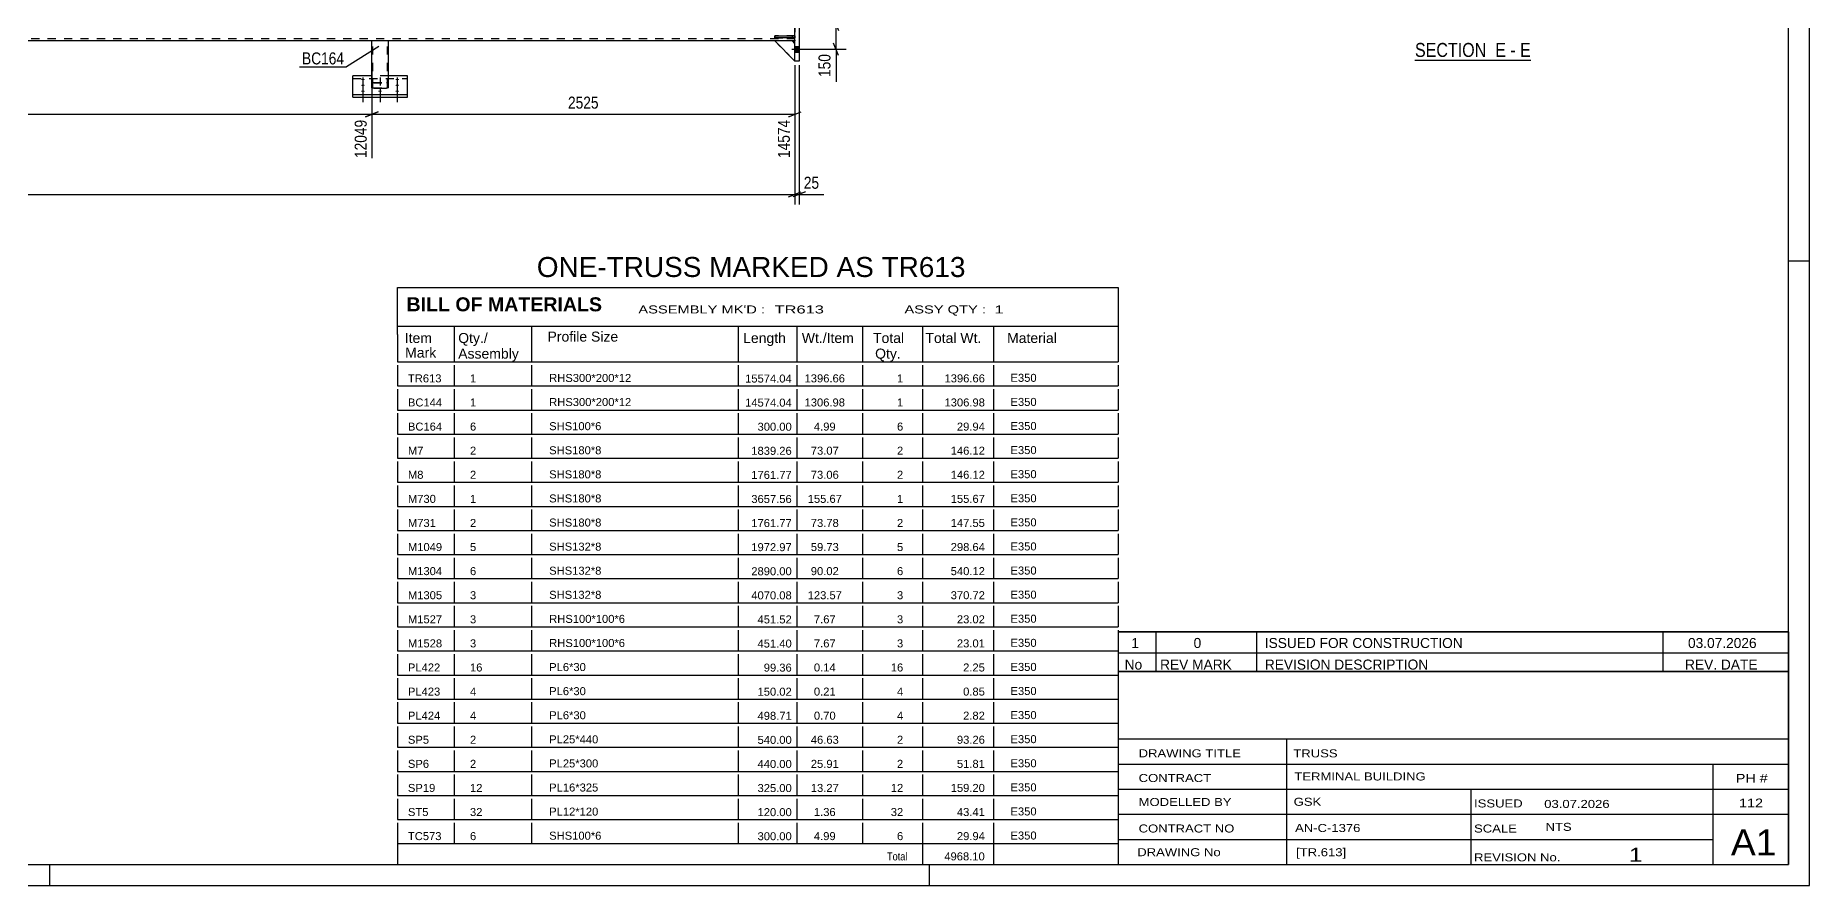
# Model space of a CAD drawing. Header units: millimetres. Extents: x -46 to 795, y -429 to 165.
# Drawn here: x 371.3 to 794.7, y -428.7 to -225.8 of the extents above; entities that cross this region are included whole.
import ezdxf

# ---------------------------------------------------------------- set-up
doc = ezdxf.new("R2010")
doc.units = ezdxf.units.MM
doc.linetypes.add('DXK_LINE_DOT2', pattern=[3.9198, 1.9599, -1.9599])
doc.styles.add('Arial', font='ARIAL.TTF', dxfattribs={"height": 0.2})
doc.styles.add('Arial Bold', font='ARIALBD.TTF', dxfattribs={"height": 0.2})
doc.styles.add('Arial Narrow', font='ARIALN.TTF', dxfattribs={"height": 0.2})

# ---------------------------------------------------------------- blocks, each defined once
blk = doc.blocks.new('Unknown-761550471-26121')
at = {"color": 7, "linetype": 'Continuous'}
for p, q in [((457.69, -285.99), (629.69, -285.99)), ((457.69, -297.24), (457.69, -285.99)), ((629.69, -285.99), (629.69, -297.24)), ((457.69, -295.24), (629.69, -295.24)), ((471.19, -295.24), (471.19, -303.74)), ((489.69, -295.24), (489.69, -303.74)), ((538.97, -295.24), (538.97, -303.74)), ((552.97, -295.24), (552.97, -303.74)), ((568.69, -295.24), (568.69, -303.74)), ((582.97, -295.24), (582.97, -303.74)), ((599.97, -295.24), (599.97, -303.74)), ((457.69, -297.24), (457.69, -302.24)), ((629.69, -297.24), (629.69, -303.74)), ((457.69, -302.24), (457.69, -303.74)), ((457.69, -303.74), (629.69, -303.74)), ((457.69, -304.51), (457.69, -309.49)), ((471.19, -304.51), (471.19, -309.49)), ((489.69, -304.51), (489.69, -309.49)), ((538.97, -304.51), (538.97, -309.49)), ((552.97, -304.51), (552.97, -309.49)), ((568.69, -304.51), (568.69, -309.49)), ((582.97, -304.51), (582.97, -309.49)), ((599.97, -304.51), (599.97, -309.49)), ((629.69, -304.51), (629.69, -309.49)), ((457.69, -309.49), (629.69, -309.49)), ((457.69, -310.26), (457.69, -315.24)), ((471.19, -310.26), (471.19, -315.24)), ((489.69, -310.26), (489.69, -315.24)), ((538.97, -310.26), (538.97, -315.24)), ((552.97, -310.26), (552.97, -315.24)), ((568.69, -310.26), (568.69, -315.24)), ((582.97, -310.26), (582.97, -315.24)), ((599.97, -310.26), (599.97, -315.24)), ((629.69, -310.26), (629.69, -315.24)), ((457.69, -315.24), (629.69, -315.24)), ((457.69, -316.01), (457.69, -320.99)), ((471.19, -316.01), (471.19, -320.99)), ((489.69, -316.01), (489.69, -320.99)), ((538.97, -316.01), (538.97, -320.99)), ((552.97, -316.01), (552.97, -320.99)), ((568.69, -316.01), (568.69, -320.99)), ((582.97, -316.01), (582.97, -320.99)), ((599.97, -316.01), (599.97, -320.99)), ((629.69, -316.01), (629.69, -320.99)), ((457.69, -320.99), (629.69, -320.99)), ((457.69, -321.76), (457.69, -326.74)), ((471.19, -321.76), (471.19, -326.74)), ((489.69, -321.76), (489.69, -326.74)), ((538.97, -321.76), (538.97, -326.74)), ((552.97, -321.76), (552.97, -326.74)), ((568.69, -321.76), (568.69, -326.74)), ((582.97, -321.76), (582.97, -326.74)), ((599.97, -321.76), (599.97, -326.74)), ((629.69, -321.76), (629.69, -326.74)), ((457.69, -326.74), (629.69, -326.74)), ((457.69, -327.51), (457.69, -332.49)), ((471.19, -327.51), (471.19, -332.49)), ((489.69, -327.51), (489.69, -332.49)), ((538.97, -327.51), (538.97, -332.49)), ((552.97, -327.51), (552.97, -332.49)), ((568.69, -327.51), (568.69, -332.49)), ((582.97, -327.51), (582.97, -332.49)), ((599.97, -327.51), (599.97, -332.49)), ((629.69, -327.51), (629.69, -332.49)), ((457.69, -332.49), (629.69, -332.49)), ((457.69, -333.26), (457.69, -338.24)), ((471.19, -333.26), (471.19, -338.24)), ((489.69, -333.26), (489.69, -338.24)), ((538.97, -333.26), (538.97, -338.24)), ((552.97, -333.26), (552.97, -338.24)), ((568.69, -333.26), (568.69, -338.24)), ((582.97, -333.26), (582.97, -338.24)), ((599.97, -333.26), (599.97, -338.24)), ((629.69, -333.26), (629.69, -338.24)), ((457.69, -338.24), (629.69, -338.24)), ((457.69, -339.01), (457.69, -343.99)), ((471.19, -339.01), (471.19, -343.99)), ((489.69, -339.01), (489.69, -343.99)), ((538.97, -339.01), (538.97, -343.99)), ((552.97, -339.01), (552.97, -343.99)), ((568.69, -339.01), (568.69, -343.99)), ((582.97, -339.01), (582.97, -343.99)), ((599.97, -339.01), (599.97, -343.99)), ((629.69, -339.01), (629.69, -343.99)), ((457.69, -343.99), (629.69, -343.99)), ((457.69, -344.76), (457.69, -349.74)), ((471.19, -344.76), (471.19, -349.74)), ((489.69, -344.76), (489.69, -349.74)), ((538.97, -344.76), (538.97, -349.74)), ((552.97, -344.76), (552.97, -349.74)), ((568.69, -344.76), (568.69, -349.74)), ((582.97, -344.76), (582.97, -349.74)), ((599.97, -344.76), (599.97, -349.74)), ((629.69, -344.76), (629.69, -349.74)), ((457.69, -349.74), (629.69, -349.74)), ((457.69, -350.51), (457.69, -355.49)), ((471.19, -350.51), (471.19, -355.49)), ((489.69, -350.51), (489.69, -355.49)), ((538.97, -350.51), (538.97, -355.49)), ((552.97, -350.51), (552.97, -355.49)), ((568.69, -350.51), (568.69, -355.49)), ((582.97, -350.51), (582.97, -355.49)), ((599.97, -350.51), (599.97, -355.49)), ((629.69, -350.51), (629.69, -355.49)), ((457.69, -355.49), (629.69, -355.49)), ((457.69, -356.26), (457.69, -361.24)), ((471.19, -356.26), (471.19, -361.24)), ((489.69, -356.26), (489.69, -361.24)), ((538.97, -356.26), (538.97, -361.24)), ((552.97, -356.26), (552.97, -361.24)), ((568.69, -356.26), (568.69, -361.24)), ((582.97, -356.26), (582.97, -361.24)), ((599.97, -356.26), (599.97, -361.24)), ((629.69, -356.26), (629.69, -361.24)), ((457.69, -361.24), (629.69, -361.24)), ((457.69, -362.01), (457.69, -366.99)), ((471.19, -362.01), (471.19, -366.99)), ((489.69, -362.01), (489.69, -366.99)), ((538.97, -362.01), (538.97, -366.99)), ((552.97, -362.01), (552.97, -366.99)), ((568.69, -362.01), (568.69, -366.99)), ((582.97, -362.01), (582.97, -366.99)), ((599.97, -362.01), (599.97, -366.99)), ((629.69, -362.01), (629.69, -366.99)), ((457.69, -366.99), (629.69, -366.99)), ((457.69, -367.76), (457.69, -372.74)), ((471.19, -367.76), (471.19, -372.74)), ((489.69, -367.76), (489.69, -372.74)), ((538.97, -367.76), (538.97, -372.74)), ((552.97, -367.76), (552.97, -372.74)), ((568.69, -367.76), (568.69, -372.74)), ((582.97, -367.76), (582.97, -372.74)), ((599.97, -367.76), (599.97, -372.74)), ((629.69, -367.76), (629.69, -372.74)), ((457.69, -372.74), (629.69, -372.74)), ((457.69, -373.51), (457.69, -378.49)), ((471.19, -373.51), (471.19, -378.49)), ((489.69, -373.51), (489.69, -378.49)), ((538.97, -373.51), (538.97, -378.49)), ((552.97, -373.51), (552.97, -378.49)), ((568.69, -373.51), (568.69, -378.49)), ((582.97, -373.51), (582.97, -378.49)), ((599.97, -373.51), (599.97, -378.49)), ((629.69, -373.51), (629.69, -378.49)), ((457.69, -378.49), (629.69, -378.49)), ((457.69, -379.26), (457.69, -384.24)), ((471.19, -379.26), (471.19, -384.24)), ((489.69, -379.26), (489.69, -384.24)), ((538.97, -379.26), (538.97, -384.24)), ((552.97, -379.26), (552.97, -384.24)), ((568.69, -379.26), (568.69, -384.24)), ((582.97, -379.26), (582.97, -384.24)), ((599.97, -379.26), (599.97, -384.24)), ((629.69, -379.26), (629.69, -384.24)), ((457.69, -384.24), (629.69, -384.24)), ((457.69, -385.01), (457.69, -389.99)), ((471.19, -385.01), (471.19, -389.99)), ((489.69, -385.01), (489.69, -389.99)), ((538.97, -385.01), (538.97, -389.99)), ((552.97, -385.01), (552.97, -389.99)), ((568.69, -385.01), (568.69, -389.99)), ((582.97, -385.01), (582.97, -389.99)), ((599.97, -385.01), (599.97, -389.99)), ((629.69, -385.01), (629.69, -389.99)), ((457.69, -389.99), (629.69, -389.99)), ((457.69, -390.76), (457.69, -395.74)), ((471.19, -390.76), (471.19, -395.74)), ((489.69, -390.76), (489.69, -395.74)), ((538.97, -390.76), (538.97, -395.74)), ((552.97, -390.76), (552.97, -395.74)), ((568.69, -390.76), (568.69, -395.74)), ((582.97, -390.76), (582.97, -395.74)), ((599.97, -390.76), (599.97, -395.74)), ((629.69, -390.76), (629.69, -395.74)), ((457.69, -395.74), (629.69, -395.74)), ((457.69, -396.51), (457.69, -401.49)), ((471.19, -396.51), (471.19, -401.49)), ((489.69, -396.51), (489.69, -401.49)), ((538.97, -396.51), (538.97, -401.49)), ((552.97, -396.51), (552.97, -401.49)), ((568.69, -396.51), (568.69, -401.49)), ((582.97, -396.51), (582.97, -401.49)), ((599.97, -396.51), (599.97, -401.49)), ((629.69, -396.51), (629.69, -401.49)), ((457.69, -401.49), (629.69, -401.49)), ((457.69, -402.26), (457.69, -407.24)), ((471.19, -402.26), (471.19, -407.24)), ((489.69, -402.26), (489.69, -407.24)), ((538.97, -402.26), (538.97, -407.24)), ((552.97, -402.26), (552.97, -407.24)), ((568.69, -402.26), (568.69, -407.24)), ((582.97, -402.26), (582.97, -407.24)), ((599.97, -402.26), (599.97, -407.24)), ((629.69, -402.26), (629.69, -407.24)), ((457.69, -407.24), (629.69, -407.24)), ((457.69, -408.01), (457.69, -412.99)), ((471.19, -408.01), (471.19, -412.99)), ((489.69, -408.01), (489.69, -412.99)), ((538.97, -408.01), (538.97, -412.99)), ((552.97, -408.01), (552.97, -412.99)), ((568.69, -408.01), (568.69, -412.99)), ((582.97, -408.01), (582.97, -412.99)), ((599.97, -408.01), (599.97, -412.99)), ((629.69, -408.01), (629.69, -412.99)), ((457.69, -412.99), (629.69, -412.99)), ((457.69, -413.76), (457.69, -418.74)), ((471.19, -413.76), (471.19, -418.74)), ((489.69, -413.76), (489.69, -418.74)), ((538.97, -413.76), (538.97, -418.74)), ((552.97, -413.76), (552.97, -418.74)), ((568.69, -413.76), (568.69, -418.74)), ((582.97, -413.76), (582.97, -418.74)), ((599.97, -413.76), (599.97, -418.74)), ((629.69, -413.76), (629.69, -418.74)), ((457.69, -418.74), (629.69, -418.74)), ((457.69, -418.74), (629.69, -418.74)), ((457.69, -418.74), (457.69, -423.74)), ((582.97, -418.74), (582.97, -423.74)), ((599.97, -418.74), (599.97, -423.74)), ((629.69, -418.74), (629.69, -423.74)), ((457.69, -423.74), (629.69, -423.74))]:
    blk.add_line(p, q, dxfattribs=at)
at = {"color": 7}
for s, height, style, p in [('BILL OF MATERIALS', 3.3405, 'Arial Bold', (459.85, -291.68)), ('Mark', 2.388, 'Arial', (459.53, -302.74)), ('Profile Size', 2.3877, 'Arial', (493.51, -298.91))]:
    blk.add_text(s, height=height, dxfattribs=dict(at, style=style)).set_placement(p)
at = {"color": 7, "linetype": 'Continuous', "style": 'Arial Narrow'}
for s, height, width, p in [("ASSEMBLY MK'D :", 1.9089, 1.6, (515.19, -292.19)), ('TR613', 1.909, 1.794707, (547.69, -292.19)), ('ASSY QTY :', 1.909, 1.6, (578.69, -292.19)), ('1', 1.91, 1.794707, (600.19, -292.19))]:
    blk.add_text(s, height=height, dxfattribs=dict(at, width=width)).set_placement(p)
at = {"color": 7, "linetype": 'Continuous'}
for s, height, style, p in [('Item', 2.388, 'Arial', (459.44, -299.24)), ('Assembly', 2.388, 'Arial', (472.19, -302.97)), ('Qty./', 2.388, 'Arial', (472.19, -299.24)), ('Length', 2.388, 'Arial', (540.19, -299.24)), ('Wt./Item', 2.388, 'Arial', (554.19, -299.24)), ('Total', 2.388, 'Arial', (571.19, -299.24)), ('Qty.', 2.388, 'Arial', (571.69, -302.97)), ('Total Wt.', 2.388, 'Arial', (583.69, -299.24)), ('Material', 2.388, 'Arial', (603.19, -299.24)), ('TR613', 1.91, 'Arial', (460.19, -308.64)), ('1', 1.91, 'Arial', (475, -308.64)), ('RHS300*200*12', 1.9102, 'Arial', (493.9, -308.54)), ('15574.04', 1.91, 'Arial', (540.66, -308.68)), ('1396.66', 1.91, 'Arial', (554.85, -308.64)), ('1', 1.91, 'Arial', (576.91, -308.64)), ('1396.66', 1.91, 'Arial', (588.25, -308.64)), ('E350', 1.91, 'Arial', (604, -308.51)), ('BC144', 1.91, 'Arial', (460.19, -314.39)), ('1', 1.91, 'Arial', (475, -314.39)), ('RHS300*200*12', 1.9102, 'Arial', (493.9, -314.29)), ('14574.04', 1.91, 'Arial', (540.66, -314.43)), ('1306.98', 1.91, 'Arial', (554.85, -314.39)), ('1', 1.91, 'Arial', (576.91, -314.39)), ('1306.98', 1.91, 'Arial', (588.25, -314.39)), ('E350', 1.91, 'Arial', (604, -314.26)), ('BC164', 1.91, 'Arial', (460.19, -320.15)), ('6', 1.91, 'Arial', (475, -320.15)), ('SHS100*6', 1.91, 'Arial', (493.9, -320.05)), ('300.00', 1.91, 'Arial', (543.63, -320.18)), ('4.99', 1.91, 'Arial', (557.08, -320.15)), ('6', 1.91, 'Arial', (576.91, -320.15)), ('29.94', 1.91, 'Arial', (591.21, -320.15)), ('E350', 1.91, 'Arial', (604, -320.01)), ('M7', 1.91, 'Arial', (460.19, -325.9)), ('2', 1.91, 'Arial', (475, -325.9)), ('SHS180*8', 1.91, 'Arial', (493.9, -325.8)), ('1839.26', 1.91, 'Arial', (542.14, -325.93)), ('73.07', 1.91, 'Arial', (556.34, -325.9)), ('2', 1.91, 'Arial', (576.91, -325.9)), ('146.12', 1.91, 'Arial', (589.73, -325.9)), ('E350', 1.91, 'Arial', (604, -325.76)), ('M8', 1.91, 'Arial', (460.19, -331.65)), ('2', 1.91, 'Arial', (475, -331.65)), ('SHS180*8', 1.91, 'Arial', (493.9, -331.55)), ('1761.77', 1.91, 'Arial', (542.14, -331.68)), ('73.06', 1.91, 'Arial', (556.34, -331.65)), ('2', 1.91, 'Arial', (576.91, -331.65)), ('146.12', 1.91, 'Arial', (589.73, -331.65)), ('E350', 1.91, 'Arial', (604, -331.51)), ('M730', 1.91, 'Arial', (460.19, -337.4)), ('1', 1.91, 'Arial', (475, -337.4)), ('SHS180*8', 1.91, 'Arial', (493.9, -337.3)), ('3657.56', 1.91, 'Arial', (542.14, -337.43)), ('155.67', 1.91, 'Arial', (555.6, -337.4)), ('1', 1.91, 'Arial', (576.91, -337.4)), ('155.67', 1.91, 'Arial', (589.73, -337.4)), ('E350', 1.91, 'Arial', (604, -337.26)), ('M731', 1.91, 'Arial', (460.19, -343.15)), ('2', 1.91, 'Arial', (475, -343.15)), ('SHS180*8', 1.91, 'Arial', (493.9, -343.05)), ('1761.77', 1.91, 'Arial', (542.14, -343.18)), ('73.78', 1.91, 'Arial', (556.34, -343.15)), ('2', 1.91, 'Arial', (576.91, -343.15)), ('147.55', 1.91, 'Arial', (589.73, -343.15)), ('E350', 1.91, 'Arial', (604, -343.01)), ('M1049', 1.91, 'Arial', (460.19, -348.9)), ('5', 1.91, 'Arial', (475, -348.9)), ('SHS132*8', 1.91, 'Arial', (493.9, -348.8)), ('1972.97', 1.91, 'Arial', (542.14, -348.93)), ('59.73', 1.91, 'Arial', (556.34, -348.9)), ('5', 1.91, 'Arial', (576.91, -348.9)), ('298.64', 1.91, 'Arial', (589.73, -348.9)), ('E350', 1.91, 'Arial', (604, -348.76)), ('M1304', 1.91, 'Arial', (460.19, -354.65)), ('6', 1.91, 'Arial', (475, -354.65)), ('SHS132*8', 1.91, 'Arial', (493.9, -354.55)), ('2890.00', 1.91, 'Arial', (542.14, -354.68)), ('90.02', 1.91, 'Arial', (556.34, -354.65)), ('6', 1.91, 'Arial', (576.91, -354.65)), ('540.12', 1.91, 'Arial', (589.73, -354.65)), ('E350', 1.91, 'Arial', (604, -354.51)), ('M1305', 1.91, 'Arial', (460.19, -360.4)), ('3', 1.91, 'Arial', (475, -360.4)), ('SHS132*8', 1.91, 'Arial', (493.9, -360.3)), ('4070.08', 1.91, 'Arial', (542.14, -360.43)), ('123.57', 1.91, 'Arial', (555.6, -360.4)), ('3', 1.91, 'Arial', (576.91, -360.4)), ('370.72', 1.91, 'Arial', (589.73, -360.4)), ('E350', 1.91, 'Arial', (604, -360.26)), ('RHS100*100*6', 1.9102, 'Arial', (493.9, -366.05)), ('E350', 1.91, 'Arial', (604, -366.01)), ('M1527', 1.91, 'Arial', (460.19, -366.15)), ('3', 1.91, 'Arial', (475, -366.15)), ('451.52', 1.91, 'Arial', (543.63, -366.18)), ('7.67', 1.91, 'Arial', (557.08, -366.15)), ('3', 1.91, 'Arial', (576.91, -366.15)), ('23.02', 1.91, 'Arial', (591.21, -366.15)), ('M1528', 1.91, 'Arial', (460.19, -371.9)), ('3', 1.91, 'Arial', (475, -371.9)), ('RHS100*100*6', 1.9102, 'Arial', (493.9, -371.8)), ('451.40', 1.91, 'Arial', (543.63, -371.93)), ('7.67', 1.91, 'Arial', (557.08, -371.9)), ('3', 1.91, 'Arial', (576.91, -371.9)), ('23.01', 1.91, 'Arial', (591.21, -371.9)), ('E350', 1.91, 'Arial', (604, -371.76)), ('PL422', 1.91, 'Arial', (460.19, -377.65)), ('16', 1.91, 'Arial', (475, -377.65)), ('PL6*30', 1.91, 'Arial', (493.9, -377.55)), ('99.36', 1.91, 'Arial', (545.11, -377.68)), ('0.14', 1.91, 'Arial', (557.08, -377.65)), ('16', 1.91, 'Arial', (575.43, -377.65)), ('2.25', 1.91, 'Arial', (592.69, -377.65)), ('E350', 1.91, 'Arial', (604, -377.51)), ('PL423', 1.91, 'Arial', (460.19, -383.4)), ('4', 1.91, 'Arial', (475, -383.4)), ('PL6*30', 1.91, 'Arial', (493.9, -383.3)), ('150.02', 1.91, 'Arial', (543.63, -383.43)), ('0.21', 1.91, 'Arial', (557.08, -383.4)), ('4', 1.91, 'Arial', (576.91, -383.4)), ('0.85', 1.91, 'Arial', (592.69, -383.4)), ('E350', 1.91, 'Arial', (604, -383.26)), ('PL424', 1.91, 'Arial', (460.19, -389.15)), ('4', 1.91, 'Arial', (475, -389.15)), ('PL6*30', 1.91, 'Arial', (493.9, -389.05)), ('498.71', 1.91, 'Arial', (543.63, -389.18)), ('0.70', 1.91, 'Arial', (557.08, -389.15)), ('4', 1.91, 'Arial', (576.91, -389.15)), ('2.82', 1.91, 'Arial', (592.69, -389.15)), ('E350', 1.91, 'Arial', (604, -389.01)), ('SP5', 1.91, 'Arial', (460.19, -394.9)), ('2', 1.91, 'Arial', (475, -394.9)), ('PL25*440', 1.91, 'Arial', (493.9, -394.8)), ('540.00', 1.91, 'Arial', (543.63, -394.93)), ('46.63', 1.91, 'Arial', (556.34, -394.9)), ('2', 1.91, 'Arial', (576.91, -394.9)), ('93.26', 1.91, 'Arial', (591.21, -394.9)), ('E350', 1.91, 'Arial', (604, -394.76)), ('SP6', 1.91, 'Arial', (460.19, -400.65)), ('2', 1.91, 'Arial', (475, -400.65)), ('PL25*300', 1.91, 'Arial', (493.9, -400.55)), ('440.00', 1.91, 'Arial', (543.63, -400.68)), ('25.91', 1.91, 'Arial', (556.34, -400.65)), ('2', 1.91, 'Arial', (576.91, -400.65)), ('51.81', 1.91, 'Arial', (591.21, -400.65)), ('E350', 1.91, 'Arial', (604, -400.51)), ('SP19', 1.91, 'Arial', (460.19, -406.4)), ('12', 1.91, 'Arial', (475, -406.4)), ('PL16*325', 1.91, 'Arial', (493.9, -406.3)), ('325.00', 1.91, 'Arial', (543.63, -406.43)), ('13.27', 1.91, 'Arial', (556.34, -406.4)), ('12', 1.91, 'Arial', (575.43, -406.4)), ('159.20', 1.91, 'Arial', (589.73, -406.4)), ('E350', 1.91, 'Arial', (604, -406.26)), ('ST5', 1.91, 'Arial', (460.19, -412.15)), ('32', 1.91, 'Arial', (475, -412.15)), ('PL12*120', 1.91, 'Arial', (493.9, -412.05)), ('120.00', 1.91, 'Arial', (543.63, -412.18)), ('1.36', 1.91, 'Arial', (557.08, -412.15)), ('32', 1.91, 'Arial', (575.43, -412.15)), ('43.41', 1.91, 'Arial', (591.21, -412.15)), ('E350', 1.91, 'Arial', (604, -412.01)), ('TC573', 1.91, 'Arial', (460.19, -417.9)), ('6', 1.91, 'Arial', (475, -417.9)), ('SHS100*6', 1.91, 'Arial', (493.9, -417.8)), ('300.00', 1.91, 'Arial', (543.63, -417.93)), ('4.99', 1.91, 'Arial', (557.08, -417.9)), ('6', 1.91, 'Arial', (576.91, -417.9)), ('29.94', 1.91, 'Arial', (591.21, -417.9)), ('E350', 1.91, 'Arial', (604, -417.76)), ('Total', 1.909, 'Arial Narrow', (574.53, -422.74)), ('4968.10', 1.91, 'Arial', (588.21, -422.74))]:
    blk.add_text(s, height=height, dxfattribs=dict(at, style=style)).set_placement(p)
blk = doc.blocks.new('Unknown-761550471-1135')
at = {"color": 5, "linetype": 'Continuous'}
for p, q in [((794.69, -428.74), (794.69, 165.26)), ((789.69, -423.74), (789.69, 160.26)), ((794.69, -279.74), (789.69, -279.74)), ((-41.31, -423.74), (789.69, -423.74)), ((374.69, -428.74), (374.69, -423.74)), ((584.69, -428.74), (584.69, -423.74)), ((-46.31, -428.74), (794.69, -428.74))]:
    blk.add_line(p, q, dxfattribs=at)
blk = doc.blocks.new('Unknown-761550471-26122')
at = {"color": 2, "linetype": 'Continuous'}
blk.add_line((483.69, -285.99), (601.19, -285.99), dxfattribs=at)
at = {"color": 7, "style": 'Arial'}
blk.add_text('ONE-TRUSS MARKED AS TR613', height=4.7754, dxfattribs=at).set_placement((490.95, -283.49))
blk = doc.blocks.new('Unknown-761550471-26123')
at = {"color": 7, "linetype": 'Continuous'}
for p, q in [((629.69, -377.69), (629.69, -423.74)), ((629.69, -377.69), (789.69, -377.69)), ((789.69, -377.74), (789.69, -423.74)), ((629.69, -393.74), (789.69, -393.74)), ((669.83, -393.74), (669.83, -423.74)), ((629.69, -399.74), (789.69, -399.74)), ((771.69, -423.69), (771.69, -399.69)), ((629.69, -405.74), (789.69, -405.74)), ((713.83, -405.74), (713.83, -423.74)), ((629.69, -411.74), (789.69, -411.74)), ((629.69, -417.74), (771.69, -417.74)), ((629.69, -423.74), (789.69, -423.74))]:
    blk.add_line(p, q, dxfattribs=at)
at = {"color": 7, "style": 'Arial Narrow'}
for s, height, width, p in [('DRAWING TITLE', 1.9089, 1.425378, (634.58, -398.13)), ('TRUSS ', 1.909, 1.425378, (671.5, -398.15)), ('CONTRACT', 1.909, 1.425378, (634.58, -404.03)), ('TERMINAL BUILDING', 1.9089, 1.425378, (671.75, -403.66)), ('MODELLED BY', 1.9089, 1.425378, (634.58, -409.76)), ('GSK', 1.909, 1.425378, (671.58, -409.7)), ('ISSUED', 1.909, 1.425378, (714.63, -410.1)), ('03.07.2026', 1.909, 1.425378, (731.38, -410.22)), ('CONTRACT NO', 1.9089, 1.425378, (634.58, -416.08)), ('AN-C-1376', 1.909, 1.425378, (671.92, -415.96)), ('SCALE', 1.909, 1.425378, (714.63, -416.09)), ('A1', 6.204, 1.25, (775.93, -421.54)), ('DRAWING No', 1.909, 1.425378, (634.25, -421.74)), ('[TR.613]', 1.909, 1.425378, (672.16, -421.75)), ('REVISION No.', 1.9089, 1.425378, (714.63, -422.97)), ('1', 3.34, 1.5, (751.61, -423.06))]:
    blk.add_text(s, height=height, dxfattribs=dict(at, width=width)).set_placement(p)
at = {"color": 7, "linetype": 'Continuous', "style": 'Arial Narrow'}
for s, height, width, p in [('PH #', 2.1, 1.42538, (777.09, -404.19)), ('112', 2.1, 1.42538, (777.88, -410.09)), ('NTS', 1.909, 1.425378, (731.69, -415.69))]:
    blk.add_text(s, height=height, dxfattribs=dict(at, width=width)).set_placement(p)
blk = doc.blocks.new('Unknown-761550471-26124')
at = {"color": 7, "linetype": 'Continuous'}
for p, q in [((629.69, -368.19), (789.69, -368.19)), ((789.69, -368.19), (629.69, -368.19)), ((629.69, -368.19), (629.69, -373.19)), ((638.69, -368.19), (638.69, -373.19)), ((662.69, -368.19), (662.69, -373.19)), ((759.69, -368.19), (759.69, -373.19)), ((789.69, -368.19), (789.69, -373.19)), ((629.69, -373.19), (789.69, -373.19)), ((629.69, -373.19), (629.69, -377.69)), ((629.69, -373.19), (789.69, -373.19)), ((638.69, -373.19), (638.69, -377.69)), ((662.69, -373.19), (662.69, -377.69)), ((759.69, -373.19), (759.69, -377.69)), ((789.69, -373.19), (789.69, -377.69)), ((789.69, -377.69), (629.69, -377.69))]:
    blk.add_line(p, q, dxfattribs=at)
at = {"color": 7, "linetype": 'Continuous', "style": 'Arial Narrow'}
for s, height, width, p in [('1', 2.39, 1.196471, (632.85, -372.04)), ('0', 2.39, 1.196471, (647.7, -372.04)), ('ISSUED FOR CONSTRUCTION', 2.3861, 1.196471, (664.69, -372.04)), ('03.07.2026', 2.386, 1.196471, (765.69, -372.04)), ('No', 2.386, 1.2, (631.24, -377.19)), ('REV MARK', 2.386, 1.2, (639.69, -377.19)), ('REVISION DESCRIPTION', 2.3861, 1.2, (664.69, -377.19)), ('REV. DATE', 2.386, 1.2, (764.98, -377.19))]:
    blk.add_text(s, height=height, dxfattribs=dict(at, width=width)).set_placement(p)
blk = doc.blocks.new('Unknown-761550471-15 - 3190')
at = {"color": 6, "linetype": 'Continuous'}
blk.add_line((700.53, -231.71), (728.17, -231.71), dxfattribs=at)
at = {"color": 0, "linetype": 'Continuous'}
blk.add_wipeout([(718.64, -230.96), (718.64, -227.46), (700.53, -227.46), (700.53, -230.96)], dxfattribs=at)
at = {"color": 7, "linetype": 'Continuous', "style": 'Arial Narrow'}
blk.add_text('SECTION ', height=3.34, dxfattribs=at).set_placement((700.53, -230.96))
at = {"color": 0, "linetype": 'Continuous'}
blk.add_wipeout([(722.24, -230.96), (722.24, -227.46), (719.69, -227.46), (719.69, -230.96)], dxfattribs=at)
blk.add_wipeout([(724.57, -230.96), (724.57, -227.46), (723.29, -227.46), (723.29, -230.96)], dxfattribs=at)
at = {"color": 7, "linetype": 'Continuous', "style": 'Arial Narrow'}
blk.add_text('E', height=3.34, dxfattribs=at).set_placement((719.69, -230.96))
at = {"color": 0, "linetype": 'Continuous'}
blk.add_wipeout([(728.17, -230.96), (728.17, -227.46), (725.62, -227.46), (725.62, -230.96)], dxfattribs=at)
at = {"color": 7, "linetype": 'Continuous', "style": 'Arial Narrow'}
for s, p in [('E', (725.62, -230.96)), ('-', (723.29, -230.96))]:
    blk.add_text(s, height=3.34, dxfattribs=at).set_placement(p)
blk = doc.blocks.new('Part-761550471-7079 - 7013')
at = {"color": 7, "linetype": 'DXK_LINE_DOT2'}
for p, q in [((552.54, -219.14), (552.54, -227.14)), ((552.54, -226.66), (12.9, -226.66)), ((551.94, -227.14), (547.74, -227.14))]:
    blk.add_line(p, q, dxfattribs=at)
at = {"color": 2, "linetype": 'Continuous'}
for p, q in [((547.74, -227.14), (12.9, -227.14)), ((552.54, -227.14), (551.94, -227.14))]:
    blk.add_line(p, q, dxfattribs=at)
blk = doc.blocks.new('Part-761550471-7025 - 7013')
at = {"color": 2, "linetype": 'Continuous'}
for p, q in [((552.54, -231.94), (552.54, -214.34)), ((552.54, -214.34), (553.54, -214.34)), ((553.54, -214.34), (553.54, -231.94)), ((553.54, -231.94), (552.54, -231.94))]:
    blk.add_line(p, q, dxfattribs=at)
blk = doc.blocks.new('Bolt-761550471-7019 - 7013')
at = {"linetype": 'Continuous'}
for points in [[(553.54, -217.8), (553.54, -216.48), (552.54, -216.48), (552.54, -217.8)], [(553.54, -217.8), (553.54, -216.48), (552.54, -216.48), (552.54, -217.8)], [(553.54, -217.8), (553.54, -216.48), (552.54, -216.48), (552.54, -217.8)], [(553.54, -217.8), (553.54, -216.48), (552.54, -216.48), (552.54, -217.8)], [(553.54, -223.8), (553.54, -222.48), (552.54, -222.48), (552.54, -223.8)], [(553.54, -223.8), (553.54, -222.48), (552.54, -222.48), (552.54, -223.8)], [(553.54, -229.8), (553.54, -228.48), (552.54, -228.48), (552.54, -229.8)], [(553.54, -229.8), (553.54, -228.48), (552.54, -228.48), (552.54, -229.8)], [(553.54, -229.8), (553.54, -228.48), (552.54, -228.48), (552.54, -229.8)], [(553.54, -229.8), (553.54, -228.48), (552.54, -228.48), (552.54, -229.8)]]:
    blk.add_hatch(color=1, dxfattribs=at).paths.add_polyline_path(points)
at = {"color": 1, "linetype": 'Continuous'}
for p, q in [((551.78, -217.14), (556.54, -217.14)), ((551.78, -217.14), (556.54, -217.14)), ((551.78, -217.14), (556.54, -217.14)), ((551.78, -217.14), (556.54, -217.14)), ((552.54, -216.48), (553.54, -216.48)), ((552.54, -216.48), (553.54, -216.48)), ((552.54, -216.48), (553.54, -216.48)), ((552.54, -216.48), (553.54, -216.48)), ((552.54, -217.8), (553.54, -217.8)), ((552.54, -217.8), (553.54, -217.8)), ((552.54, -217.8), (553.54, -217.8)), ((552.54, -217.8), (553.54, -217.8)), ((551.78, -223.14), (556.54, -223.14)), ((551.78, -223.14), (556.54, -223.14)), ((552.54, -222.48), (553.54, -222.48)), ((552.54, -222.48), (553.54, -222.48)), ((552.54, -223.8), (553.54, -223.8)), ((552.54, -223.8), (553.54, -223.8)), ((552.54, -228.48), (553.54, -228.48)), ((552.54, -228.48), (553.54, -228.48)), ((552.54, -228.48), (553.54, -228.48)), ((552.54, -228.48), (553.54, -228.48)), ((551.78, -229.14), (556.54, -229.14)), ((551.78, -229.14), (556.54, -229.14)), ((551.78, -229.14), (556.54, -229.14)), ((551.78, -229.14), (556.54, -229.14)), ((552.54, -229.8), (553.54, -229.8)), ((552.54, -229.8), (553.54, -229.8)), ((552.54, -229.8), (553.54, -229.8)), ((552.54, -229.8), (553.54, -229.8))]:
    blk.add_line(p, q, dxfattribs=at)
blk = doc.blocks.new('Bolt-761550471-7033 - 7013')
at = {"linetype": 'Continuous'}
for points in [[(449.45, -236.48), (449.35, -236.48), (449.27, -236.47), (449.19, -236.45), (449.12, -236.43), (449.07, -236.4), (449.03, -236.37), (449.01, -236.34), (449.01, -236.31), (449.03, -236.28), (449.07, -236.25), (449.12, -236.23), (449.19, -236.21), (449.27, -236.19), (449.35, -236.18), (449.45, -236.18), (449.54, -236.18), (449.63, -236.19), (449.7, -236.21), (449.77, -236.23), (449.83, -236.25), (449.86, -236.28), (449.88, -236.31), (449.88, -236.34), (449.86, -236.37), (449.83, -236.4), (449.77, -236.43), (449.7, -236.45), (449.63, -236.47), (449.54, -236.48)], [(457.65, -236.48), (457.55, -236.48), (457.47, -236.47), (457.39, -236.45), (457.32, -236.43), (457.27, -236.4), (457.23, -236.37), (457.21, -236.34), (457.21, -236.31), (457.23, -236.28), (457.27, -236.25), (457.32, -236.23), (457.39, -236.21), (457.47, -236.19), (457.55, -236.18), (457.65, -236.18), (457.74, -236.18), (457.83, -236.19), (457.9, -236.21), (457.97, -236.23), (458.03, -236.25), (458.06, -236.28), (458.08, -236.31), (458.08, -236.34), (458.06, -236.37), (458.03, -236.4), (457.97, -236.43), (457.9, -236.45), (457.83, -236.47), (457.74, -236.48)], [(449.45, -237.87), (449.35, -237.87), (449.27, -237.86), (449.19, -237.85), (449.12, -237.82), (449.07, -237.8), (449.03, -237.77), (449.01, -237.74), (449.01, -237.71), (449.03, -237.68), (449.07, -237.65), (449.12, -237.62), (449.19, -237.6), (449.27, -237.59), (449.35, -237.58), (449.45, -237.57), (449.54, -237.58), (449.63, -237.59), (449.7, -237.6), (449.77, -237.62), (449.83, -237.65), (449.86, -237.68), (449.88, -237.71), (449.88, -237.74), (449.86, -237.77), (449.83, -237.8), (449.77, -237.82), (449.7, -237.85), (449.63, -237.86), (449.54, -237.87)], [(449.45, -239.28), (449.35, -239.28), (449.27, -239.27), (449.19, -239.25), (449.12, -239.23), (449.07, -239.21), (449.03, -239.18), (449.01, -239.15), (449.01, -239.12), (449.03, -239.09), (449.07, -239.06), (449.12, -239.03), (449.19, -239.01), (449.27, -239), (449.35, -238.99), (449.45, -238.98), (449.54, -238.99), (449.63, -239), (449.7, -239.01), (449.77, -239.03), (449.83, -239.06), (449.86, -239.09), (449.88, -239.12), (449.88, -239.15), (449.86, -239.18), (449.83, -239.21), (449.77, -239.23), (449.7, -239.25), (449.63, -239.27), (449.54, -239.28)], [(453.53, -239.28), (453.43, -239.28), (453.35, -239.27), (453.27, -239.25), (453.2, -239.23), (453.15, -239.21), (453.11, -239.18), (453.09, -239.15), (453.09, -239.12), (453.11, -239.09), (453.15, -239.06), (453.2, -239.03), (453.27, -239.01), (453.35, -239), (453.43, -238.99), (453.53, -238.98), (453.62, -238.99), (453.71, -239), (453.78, -239.01), (453.85, -239.03), (453.91, -239.06), (453.94, -239.09), (453.96, -239.12), (453.96, -239.15), (453.94, -239.18), (453.91, -239.21), (453.85, -239.23), (453.78, -239.25), (453.71, -239.27), (453.62, -239.28)], [(457.65, -237.87), (457.55, -237.87), (457.47, -237.86), (457.39, -237.85), (457.32, -237.82), (457.27, -237.8), (457.23, -237.77), (457.21, -237.74), (457.21, -237.71), (457.23, -237.68), (457.27, -237.65), (457.32, -237.62), (457.39, -237.6), (457.47, -237.59), (457.55, -237.58), (457.65, -237.57), (457.74, -237.58), (457.83, -237.59), (457.9, -237.6), (457.97, -237.62), (458.03, -237.65), (458.06, -237.68), (458.08, -237.71), (458.08, -237.74), (458.06, -237.77), (458.03, -237.8), (457.97, -237.82), (457.9, -237.85), (457.83, -237.86), (457.74, -237.87)], [(457.65, -239.28), (457.55, -239.28), (457.47, -239.27), (457.39, -239.25), (457.32, -239.23), (457.27, -239.21), (457.23, -239.18), (457.21, -239.15), (457.21, -239.12), (457.23, -239.09), (457.27, -239.06), (457.32, -239.03), (457.39, -239.01), (457.47, -239), (457.55, -238.99), (457.65, -238.98), (457.74, -238.99), (457.83, -239), (457.9, -239.01), (457.97, -239.03), (458.03, -239.06), (458.06, -239.09), (458.08, -239.12), (458.08, -239.15), (458.06, -239.18), (458.03, -239.21), (457.97, -239.23), (457.9, -239.25), (457.83, -239.27), (457.74, -239.28)]]:
    blk.add_hatch(color=1, dxfattribs=at).paths.add_polyline_path(points)
at = {"color": 1, "linetype": 'Continuous'}
for p, q in [((449.45, -235.84), (449.45, -238.96)), ((457.65, -235.84), (457.65, -238.96)), ((449.45, -237.24), (449.45, -240.35)), ((449.45, -238.64), (449.45, -241.76)), ((453.53, -238.64), (453.53, -241.76)), ((457.65, -237.24), (457.65, -240.35)), ((457.65, -238.64), (457.65, -241.76))]:
    blk.add_line(p, q, dxfattribs=at)
at = {"color": 1, "linetype": 'DXK_LINE_DOT2'}
blk.add_line((453.53, -235.84), (453.53, -238.96), dxfattribs=at)
blk = doc.blocks.new('Part-761550471-7052 - 7013')
at = {"color": 2, "linetype": 'Continuous'}
for p, q in [((547.74, -226.38), (547.74, -225.9)), ((547.74, -225.9), (552.54, -225.9)), ((552.54, -226.38), (547.74, -226.38)), ((552.54, -225.9), (552.54, -226.38))]:
    blk.add_line(p, q, dxfattribs=at)
at = {"color": 7, "linetype": 'DXK_LINE_DOT2'}
blk.add_line((551.94, -226.38), (551.94, -225.9), dxfattribs=at)
blk = doc.blocks.new('Part-761550471-7054 - 7013')
at = {"color": 7, "linetype": 'DXK_LINE_DOT2'}
for p, q in [((552.54, -225.9), (547.74, -225.9)), ((547.74, -225.9), (547.74, -226.38)), ((547.74, -226.38), (552.54, -226.38)), ((551.94, -226.38), (551.94, -225.9)), ((552.54, -226.38), (552.54, -225.9))]:
    blk.add_line(p, q, dxfattribs=at)
blk = doc.blocks.new('Part-761550471-7067 - 7013')
at = {"color": 2, "linetype": 'Continuous'}
for p, q in [((551.94, -227.14), (547.74, -227.14)), ((547.74, -227.14), (552.54, -231.94)), ((552.54, -227.74), (551.94, -227.14))]:
    blk.add_line(p, q, dxfattribs=at)
at = {"color": 7, "linetype": 'DXK_LINE_DOT2'}
for p, q in [((552.54, -227.74), (552.54, -227.74)), ((552.54, -227.74), (552.54, -227.74)), ((552.54, -231.94), (552.54, -227.74)), ((552.54, -231.94), (552.54, -231.94)), ((552.54, -231.94), (552.54, -231.94))]:
    blk.add_line(p, q, dxfattribs=at)
blk = doc.blocks.new('Part-761550471-7070 - 7013')
at = {"color": 7, "linetype": 'DXK_LINE_DOT2'}
for p, q in [((551.94, -227.14), (547.74, -227.14)), ((547.74, -227.14), (552.54, -231.94)), ((552.54, -227.74), (551.94, -227.14)), ((552.54, -231.94), (552.54, -227.74))]:
    blk.add_line(p, q, dxfattribs=at)
blk = doc.blocks.new('Part-761550471-7073 - 7013')
at = {"color": 7, "linetype": 'DXK_LINE_DOT2'}
for p, q in [((551.94, -227.14), (547.74, -227.14)), ((547.74, -227.14), (552.54, -231.94)), ((552.54, -227.74), (551.94, -227.14)), ((552.54, -231.94), (552.54, -227.74))]:
    blk.add_line(p, q, dxfattribs=at)
blk = doc.blocks.new('Part-761550471-7183 - 7013')
at = {"color": 2, "linetype": 'Continuous'}
for p, q in [((447.05, -240.56), (447.05, -235.51)), ((451.55, -235.51), (447.05, -235.51)), ((460.05, -235.51), (455.55, -235.51)), ((460.05, -240.56), (460.05, -235.51)), ((447.05, -239.95), (460.05, -239.95)), ((447.05, -240.56), (460.05, -240.56))]:
    blk.add_line(p, q, dxfattribs=at)
at = {"color": 7, "linetype": 'DXK_LINE_DOT2'}
for p, q in [((447.05, -236.11), (460.05, -236.11)), ((455.55, -235.51), (451.55, -235.51))]:
    blk.add_line(p, q, dxfattribs=at)
blk = doc.blocks.new('Part-761550471-7179 - 7013')
at = {"color": 2, "linetype": 'Continuous'}
for p, q in [((451.55, -238.25), (451.55, -227.14)), ((455.55, -238.25), (455.55, -227.14)), ((451.58, -238.31), (451.55, -238.25)), ((451.69, -238.37), (451.58, -238.31)), ((451.84, -238.4), (451.69, -238.37)), ((452.03, -238.41), (451.84, -238.4)), ((452.03, -238.41), (455.07, -238.41)), ((455.25, -238.4), (455.07, -238.41)), ((455.41, -238.37), (455.25, -238.4)), ((455.51, -238.31), (455.41, -238.37)), ((455.55, -238.25), (455.51, -238.31))]:
    blk.add_line(p, q, dxfattribs=at)
at = {"color": 7, "linetype": 'DXK_LINE_DOT2'}
for p, q in [((455.55, -227.14), (451.55, -227.14)), ((451.79, -238.25), (451.79, -227.14)), ((455.31, -238.25), (455.31, -227.14)), ((451.58, -237.15), (451.69, -237.09)), ((451.69, -237.09), (451.84, -237.06)), ((451.84, -237.06), (452.03, -237.05)), ((452.03, -237.05), (455.07, -237.05)), ((455.07, -237.05), (455.25, -237.06)), ((455.25, -237.06), (455.41, -237.09)), ((455.41, -237.09), (455.51, -237.15)), ((451.55, -237.21), (451.58, -237.15)), ((451.8, -237.18), (451.79, -237.21)), ((451.79, -238.25), (451.8, -238.28)), ((451.86, -237.15), (451.8, -237.18)), ((451.8, -238.28), (451.86, -238.31)), ((451.93, -237.13), (451.86, -237.15)), ((451.86, -238.31), (451.93, -238.33)), ((452.03, -237.13), (451.93, -237.13)), ((451.93, -238.33), (452.03, -238.33)), ((452.03, -237.13), (455.07, -237.13)), ((452.03, -238.33), (455.07, -238.33)), ((455.16, -237.13), (455.07, -237.13)), ((455.07, -238.33), (455.16, -238.33)), ((455.24, -237.15), (455.16, -237.13)), ((455.16, -238.33), (455.24, -238.31)), ((455.24, -237.15), (455.25, -237.16)), ((455.24, -238.31), (455.29, -238.28)), ((455.25, -237.16), (455.29, -237.18)), ((455.31, -237.21), (455.29, -237.18)), ((455.29, -238.28), (455.31, -238.25)), ((455.51, -237.15), (455.55, -237.21))]:
    blk.add_line(p, q, dxfattribs=at)
blk = doc.blocks.new('StraightDimension-761550471-7305 - 7013')
at = {"color": 7, "linetype": 'Continuous'}
for p, q in [((554.54, -223.14), (564.79, -223.14)), ((561.79, -221.64), (562.99, -224.64)), ((562.39, -229.14), (562.39, -223.14)), ((562.99, -230.64), (561.79, -227.64)), ((554.54, -229.14), (564.79, -229.14))]:
    blk.add_line(p, q, dxfattribs=at)
at = {"color": 0}
blk.add_wipeout([(561.64, -229.66), (557.44, -229.66), (557.44, -236.35), (561.64, -236.35)], dxfattribs=at)
at = {"color": 7, "linetype": 'Continuous'}
blk.add_line((562.39, -229.14), (562.39, -236.87), dxfattribs=at)
blk.add_line((562.39, -229.14), (562.39, -236.87), dxfattribs=at)
at = {"color": 3, "style": 'Arial Narrow'}
blk.add_text('150', height=2.863, rotation=90.0002, dxfattribs=at).set_placement((561.04, -235.75))
blk = doc.blocks.new('StraightDimension-761550471-7399 - 7013')
at = {"color": 7, "linetype": 'Continuous'}
for p, q in [((211.55, -234.59), (211.55, -253.26)), ((451.55, -232.99), (451.55, -255.09)), ((213.05, -244.05), (210.05, -245.25)), ((211.55, -244.65), (451.55, -244.65)), ((450.05, -245.25), (453.05, -244.05))]:
    blk.add_line(p, q, dxfattribs=at)
at = {"color": 0}
blk.add_wipeout([(335.8, -243.9), (335.8, -239.7), (327.29, -239.7), (327.29, -243.9)], dxfattribs=at)
at = {"color": 0, "linetype": 'Continuous'}
blk.add_wipeout([(450.95, -245.35), (446.75, -245.35), (446.75, -255.69), (450.95, -255.69)], dxfattribs=at)
at = {"color": 3, "style": 'Arial Narrow'}
blk.add_text('6000', height=2.863, dxfattribs=at).set_placement((327.89, -243.3))
at = {"color": 3, "linetype": 'Continuous', "style": 'Arial Narrow'}
blk.add_text('12049', height=2.863, rotation=90.0002, dxfattribs=at).set_placement((450.35, -255.09))
blk = doc.blocks.new('StraightDimension-761550471-7410 - 7013')
at = {"color": 7, "linetype": 'Continuous'}
for p, q in [((451.55, -232.99), (451.55, -255.09)), ((552.54, -232.94), (552.54, -255.09)), ((453.05, -244.05), (450.05, -245.25)), ((451.55, -244.65), (552.54, -244.65)), ((551.04, -245.25), (554.04, -244.05))]:
    blk.add_line(p, q, dxfattribs=at)
at = {"color": 0}
blk.add_wipeout([(506.3, -243.9), (506.3, -239.7), (497.79, -239.7), (497.79, -243.9)], dxfattribs=at)
at = {"color": 0, "linetype": 'Continuous'}
blk.add_wipeout([(551.94, -245.35), (547.74, -245.35), (547.74, -255.69), (551.94, -255.69)], dxfattribs=at)
at = {"color": 3, "style": 'Arial Narrow'}
blk.add_text('2525', height=2.863, dxfattribs=at).set_placement((498.39, -243.3))
at = {"color": 3, "linetype": 'Continuous', "style": 'Arial Narrow'}
blk.add_text('14574', height=2.863, rotation=90.0002, dxfattribs=at).set_placement((551.34, -255.09))
blk = doc.blocks.new('StraightDimension-761550471-19673 - 7013')
at = {"color": 7, "linetype": 'Continuous'}
for p, q in [((552.54, -232.94), (552.54, -266.17)), ((553.54, -232.94), (553.54, -266.17)), ((551.04, -264.37), (554.04, -263.17)), ((555.04, -263.17), (552.04, -264.37)), ((552.54, -263.77), (553.54, -263.77))]:
    blk.add_line(p, q, dxfattribs=at)
at = {"color": 0}
blk.add_wipeout([(558.92, -263.02), (558.92, -258.82), (554.07, -258.82), (554.07, -263.02)], dxfattribs=at)
at = {"color": 7, "linetype": 'Continuous'}
blk.add_line((553.54, -263.77), (559.45, -263.77), dxfattribs=at)
blk.add_line((553.54, -263.77), (559.45, -263.77), dxfattribs=at)
at = {"color": 3, "style": 'Arial Narrow'}
blk.add_text('25', height=2.863, dxfattribs=at).set_placement((554.67, -262.42))
blk = doc.blocks.new('StraightDimension-761550471-19674 - 7013')
at = {"color": 7, "linetype": 'Continuous'}
for p, q in [((552.54, -232.94), (552.54, -266.17)), ((0, -263.77), (552.54, -263.77)), ((551.04, -264.37), (554.04, -263.17))]:
    blk.add_line(p, q, dxfattribs=at)
blk = doc.blocks.new('Mark-761550471-7175 - 7013')
at = {"color": 0}
blk.add_wipeout([(444.96, -232.74), (444.96, -229.74), (434.91, -229.74), (434.91, -232.74)], dxfattribs=at)
blk.add_wipeout([(444.96, -232.74), (444.96, -229.74), (434.91, -229.74), (434.91, -232.74)], dxfattribs=at)
at = {"color": 30, "linetype": 'Continuous'}
for p in [(453.22, -228.48), (434.31, -233.34)]:
    blk.add_line(p, (445.56, -233.34), dxfattribs=at)
at = {"color": 3, "style": 'Arial Narrow'}
blk.add_text('BC164', height=2.863, dxfattribs=at).set_placement((434.91, -232.74))

msp = doc.modelspace()

# ---------------------------------------------------------------- block references
for name in ['Unknown-761550471-1135', 'Part-761550471-7025 - 7013', 'Part-761550471-7079 - 7013', 'Bolt-761550471-7019 - 7013', 'Part-761550471-7179 - 7013', 'Part-761550471-7052 - 7013', 'Part-761550471-7054 - 7013', 'Part-761550471-7067 - 7013', 'Part-761550471-7070 - 7013', 'Part-761550471-7073 - 7013', 'Part-761550471-7183 - 7013', 'Bolt-761550471-7033 - 7013', 'Unknown-761550471-26122', 'Unknown-761550471-26121', 'Unknown-761550471-26124', 'Unknown-761550471-26123']:
    msp.add_blockref(name, (0, 0))

# ---------------------------------------------------------------- next in the draw order: block references
for name in ['StraightDimension-761550471-7305 - 7013', 'Unknown-761550471-15 - 3190', 'StraightDimension-761550471-7399 - 7013']:
    msp.add_blockref(name, (0, 0))

# ---------------------------------------------------------------- next in the draw order: block references
msp.add_blockref('StraightDimension-761550471-7410 - 7013', (0, 0))

# ---------------------------------------------------------------- next in the draw order: block references
msp.add_blockref('StraightDimension-761550471-19673 - 7013', (0, 0))

# ---------------------------------------------------------------- next in the draw order: block references
msp.add_blockref('StraightDimension-761550471-19674 - 7013', (0, 0))

# ---------------------------------------------------------------- next in the draw order: block references
msp.add_blockref('Mark-761550471-7175 - 7013', (0, 0))

doc.saveas('drawing.dxf')
